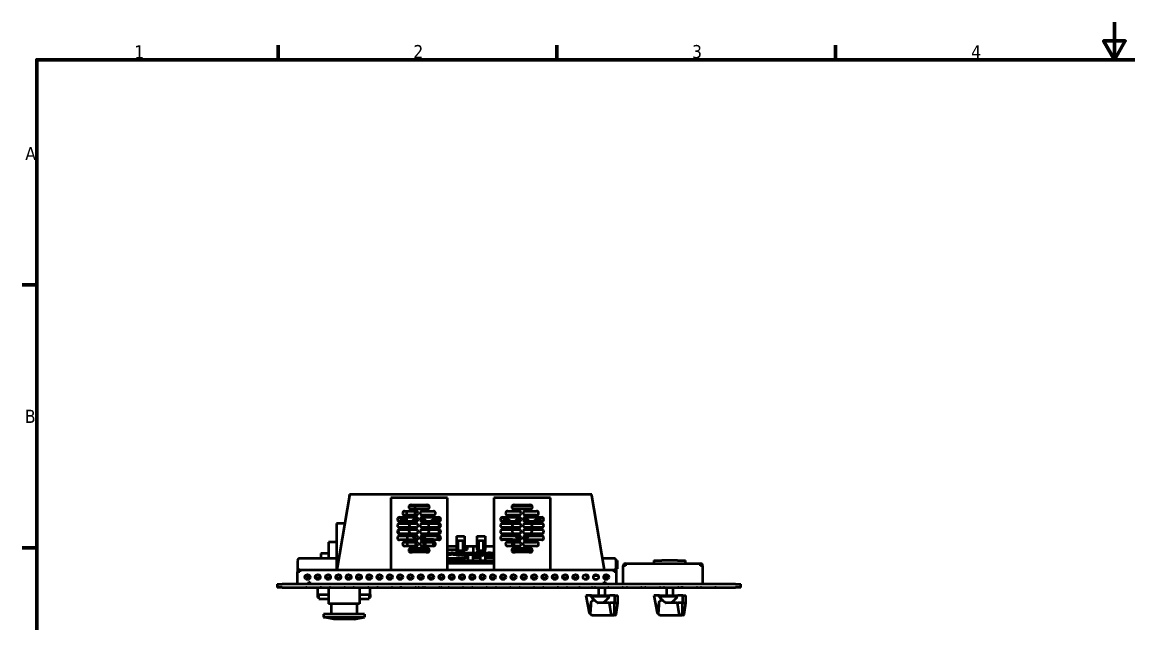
# Model space of a CAD drawing. Header units: millimetres. Extents: x 4735 to 8066, y 756 to 2595.
# Drawn here: x 4757 to 5831, y 2011 to 2595 of the extents above; entities that cross this region are included whole.
import ezdxf

# ---------------------------------------------------------------- set-up
doc = ezdxf.new("R2010")
doc.units = ezdxf.units.MM
doc.header["$LTSCALE"] = 1.8
doc.layers.add('경계(ISO)', color=7, linetype='Continuous', lineweight=70)
doc.layers.add('외형선(ISO)', color=7, linetype='Continuous', lineweight=50)
doc.styles.add('주 텍스트 (ISO)', font='')
doc.styles.get('주 텍스트 (ISO)').set_extended_font_data('Tahoma')

# ---------------------------------------------------------------- blocks, each defined once
blk = doc.blocks.new('경계 Default Border')
at = {"layer": '경계(ISO)'}
for p, q in [((74.25, 410), (74.25, 413.9)), ((148.5, 410), (148.5, 413.9)), ((222.75, 410), (222.75, 413.9)), ((10, 350), (6.1, 350)), ((10, 280), (6.1, 280))]:
    blk.add_line(p, q, dxfattribs=at)
at = {"layer": '경계(ISO)', "flags": 128}
for points in [[(297, 420), (297, 410), (294.11, 415), (299.89, 415), (297, 410)], [(10, 10), (10, 410), (584, 410), (584, 10), (10, 10)]]:
    blk.add_lwpolyline(points, dxfattribs=at)
at = {"layer": '경계(ISO)', "char_height": 3.5, "attachment_point": 7, "style": '주 텍스트 (ISO)'}
for s, insert in [('1', (35.98, 410.32)), ('2', (110.29, 410.4)), ('3', (184.51, 410.33)), ('4', (258.85, 410.33)), ('A', (6.94, 383.25)), ('B', (6.85, 313.25))]:
    blk.add_mtext(s, dxfattribs=dict(at, insert=insert))

msp = doc.modelspace()

# ---------------------------------------------------------------- linework, layer by layer
at = {"layer": '외형선(ISO)'}
for p, q in [((5075.155, 2135.427), (5063.155, 2065.427)), ((5310.155, 2136.427), (5075.155, 2136.427)), ((5075.155, 2135.427), (5075.155, 2136.427)), ((5115.155, 2133.427), (5115.155, 2063.427)), ((5170.155, 2133.427), (5115.155, 2133.427)), ((5170.155, 2063.427), (5170.155, 2133.427)), ((5215.155, 2133.427), (5215.155, 2063.427)), ((5270.155, 2133.427), (5215.155, 2133.427)), ((5270.155, 2063.427), (5270.155, 2133.427)), ((5310.155, 2135.427), (5310.155, 2136.427)), ((5322.155, 2065.427), (5310.155, 2135.427)), ((5128.655, 2120.427), (5139.655, 2120.427)), ((5139.655, 2116.427), (5128.655, 2116.427)), ((5130.509, 2120.427), (5130.509, 2116.427)), ((5133.063, 2125.427), (5152.247, 2125.427)), ((5134.655, 2126.427), (5150.655, 2126.427)), ((5150.655, 2122.427), (5134.655, 2122.427)), ((5138.509, 2125.427), (5138.509, 2122.427)), ((5138.509, 2120.427), (5138.509, 2116.427)), ((5145.655, 2120.427), (5156.655, 2120.427)), ((5156.655, 2116.427), (5145.655, 2116.427)), ((5228.655, 2120.427), (5239.655, 2120.427)), ((5239.655, 2116.427), (5228.655, 2116.427)), ((5233.063, 2125.427), (5252.247, 2125.427)), ((5234.655, 2126.427), (5250.655, 2126.427)), ((5250.655, 2122.427), (5234.655, 2122.427)), ((5245.655, 2120.427), (5256.655, 2120.427)), ((5256.655, 2116.427), (5245.655, 2116.427)), ((5070.527, 2108.427), (5062.655, 2108.427)), ((5062.655, 2108.427), (5062.655, 2063.427)), ((5122.612, 2114.134), (5129.031, 2110.427)), ((5123.655, 2114.427), (5139.655, 2114.427)), ((5139.655, 2110.427), (5123.655, 2110.427)), ((5123.655, 2108.427), (5139.655, 2108.427)), ((5132.031, 2110.427), (5125.103, 2114.427)), ((5130.509, 2114.427), (5130.509, 2111.306)), ((5132.495, 2108.427), (5133.644, 2107.764)), ((5138.509, 2114.427), (5138.509, 2112.528)), ((5145.655, 2114.427), (5161.655, 2114.427)), ((5161.655, 2110.427), (5145.655, 2110.427)), ((5145.655, 2108.427), (5161.655, 2108.427)), ((5151.666, 2107.764), (5152.815, 2108.427)), ((5160.208, 2114.427), (5153.279, 2110.427)), ((5156.279, 2110.427), (5162.699, 2114.134)), ((5161.775, 2113.6), (5161.775, 2110.431)), ((5161.775, 2108.424), (5161.775, 2104.431)), ((5222.612, 2114.134), (5229.031, 2110.427)), ((5223.655, 2114.427), (5239.655, 2114.427)), ((5239.655, 2110.427), (5223.655, 2110.427)), ((5223.655, 2108.427), (5239.655, 2108.427)), ((5232.031, 2110.427), (5225.103, 2114.427)), ((5232.495, 2108.427), (5233.644, 2107.764)), ((5245.655, 2114.427), (5261.655, 2114.427)), ((5261.655, 2110.427), (5245.655, 2110.427)), ((5245.655, 2108.427), (5261.655, 2108.427)), ((5251.666, 2107.764), (5252.815, 2108.427)), ((5260.208, 2114.427), (5253.279, 2110.427)), ((5256.279, 2110.427), (5262.699, 2114.134)), ((5122.735, 2100.177), (5121.671, 2100.177)), ((5122.735, 2101.177), (5121.801, 2101.177)), ((5122.735, 2101.177), (5122.735, 2101.112)), ((5122.735, 2100.441), (5122.735, 2101.112)), ((5122.735, 2100.177), (5122.735, 2100.441)), ((5122.735, 2100.177), (5122.735, 2099.977)), ((5122.735, 2098.652), (5122.735, 2099.977)), ((5139.655, 2104.427), (5123.655, 2104.427)), ((5123.655, 2102.427), (5139.655, 2102.427)), ((5139.655, 2098.427), (5123.655, 2098.427)), ((5123.655, 2096.427), (5139.655, 2096.427)), ((5131.345, 2092.427), (5131.345, 2096.427)), ((5161.655, 2104.427), (5145.655, 2104.427)), ((5145.655, 2102.427), (5161.655, 2102.427)), ((5161.655, 2098.427), (5145.655, 2098.427)), ((5145.655, 2096.427), (5161.655, 2096.427)), ((5160.575, 2095.527), (5160.575, 2092.427)), ((5161.775, 2095.527), (5160.575, 2095.527)), ((5161.775, 2102.424), (5161.775, 2098.431)), ((5161.775, 2096.424), (5161.775, 2092.431)), ((5178.825, 2096.027), (5186.825, 2096.027)), ((5178.825, 2096.027), (5178.825, 2083.327)), ((5186.825, 2096.027), (5186.825, 2083.327)), ((5198.825, 2096.027), (5206.825, 2096.027)), ((5198.825, 2096.027), (5198.825, 2083.327)), ((5206.825, 2096.027), (5206.825, 2083.327)), ((5239.655, 2104.427), (5223.655, 2104.427)), ((5223.655, 2102.427), (5239.655, 2102.427)), ((5239.655, 2098.427), (5223.655, 2098.427)), ((5223.655, 2096.427), (5239.655, 2096.427)), ((5261.655, 2104.427), (5245.655, 2104.427)), ((5245.655, 2102.427), (5261.655, 2102.427)), ((5261.655, 2098.427), (5245.655, 2098.427)), ((5245.655, 2096.427), (5261.655, 2096.427)), ((5054.825, 2090.427), (5054.825, 2074.427)), ((5062.655, 2090.427), (5054.825, 2090.427)), ((5139.655, 2092.427), (5123.655, 2092.427)), ((5128.655, 2090.427), (5139.655, 2090.427)), ((5139.655, 2086.427), (5128.655, 2086.427)), ((5131.345, 2086.427), (5131.345, 2090.427)), ((5134.655, 2084.427), (5150.655, 2084.427)), ((5139.275, 2092.727), (5139.275, 2092.427)), ((5140.709, 2092.727), (5139.275, 2092.727)), ((5139.275, 2090.427), (5139.275, 2086.427)), ((5139.275, 2084.427), (5139.275, 2081.427)), ((5141.905, 2084.427), (5141.905, 2080.427)), ((5143.405, 2080.427), (5143.405, 2084.427)), ((5147.275, 2092.727), (5144.602, 2092.727)), ((5161.655, 2092.427), (5145.655, 2092.427)), ((5145.655, 2090.427), (5156.655, 2090.427)), ((5156.655, 2086.427), (5145.655, 2086.427)), ((5147.275, 2092.427), (5147.275, 2092.727)), ((5147.275, 2086.427), (5147.275, 2090.427)), ((5147.275, 2081.427), (5147.275, 2084.427)), ((5148.575, 2092.727), (5148.575, 2092.427)), ((5156.575, 2092.727), (5148.575, 2092.727)), ((5148.575, 2090.427), (5148.575, 2086.427)), ((5148.575, 2084.427), (5148.575, 2081.427)), ((5156.575, 2092.427), (5156.575, 2092.727)), ((5156.575, 2086.427), (5156.575, 2090.427)), ((5170.155, 2086.427), (5178.825, 2086.427)), ((5180.175, 2091.327), (5178.925, 2091.327)), ((5178.925, 2091.327), (5178.925, 2083.327)), ((5180.175, 2091.327), (5180.175, 2083.327)), ((5180.325, 2085.977), (5180.175, 2085.977)), ((5180.325, 2085.477), (5180.175, 2085.477)), ((5180.616, 2091.727), (5180.325, 2090.927)), ((5180.325, 2090.927), (5180.325, 2083.327)), ((5185.034, 2091.727), (5180.616, 2091.727)), ((5185.325, 2090.927), (5185.034, 2091.727)), ((5185.325, 2083.327), (5185.325, 2090.927)), ((5185.475, 2085.977), (5185.325, 2085.977)), ((5185.475, 2085.477), (5185.325, 2085.477)), ((5186.725, 2091.327), (5185.475, 2091.327)), ((5185.475, 2091.327), (5185.475, 2083.327)), ((5186.725, 2091.327), (5186.725, 2083.327)), ((5186.825, 2086.427), (5198.825, 2086.427)), ((5189.775, 2083.027), (5189.775, 2086.427)), ((5195.375, 2080.027), (5195.375, 2086.427)), ((5200.175, 2091.327), (5198.925, 2091.327)), ((5198.925, 2091.327), (5198.925, 2083.327)), ((5200.175, 2091.327), (5200.175, 2083.327)), ((5200.325, 2085.977), (5200.175, 2085.977)), ((5200.325, 2085.477), (5200.175, 2085.477)), ((5200.616, 2091.727), (5200.325, 2090.927)), ((5200.325, 2090.927), (5200.325, 2083.327)), ((5205.034, 2091.727), (5200.616, 2091.727)), ((5205.325, 2090.927), (5205.034, 2091.727)), ((5205.325, 2083.327), (5205.325, 2090.927)), ((5205.475, 2085.977), (5205.325, 2085.977)), ((5205.475, 2085.477), (5205.325, 2085.477)), ((5206.725, 2091.327), (5205.475, 2091.327)), ((5205.475, 2091.327), (5205.475, 2083.327)), ((5206.725, 2091.327), (5206.725, 2083.327)), ((5206.825, 2086.427), (5215.155, 2086.427)), ((5233.275, 2093.027), (5222.227, 2093.027)), ((5239.655, 2092.427), (5223.655, 2092.427)), ((5228.655, 2090.427), (5239.655, 2090.427)), ((5239.655, 2086.427), (5228.655, 2086.427)), ((5233.275, 2092.427), (5233.275, 2093.027)), ((5233.275, 2086.427), (5233.275, 2090.427)), ((5233.275, 2081.427), (5233.275, 2083.875)), ((5234.575, 2092.527), (5234.575, 2092.427)), ((5240.28, 2092.527), (5234.575, 2092.527)), ((5234.575, 2090.427), (5234.575, 2086.427)), ((5234.575, 2084.426), (5234.575, 2081.427)), ((5234.655, 2084.427), (5250.655, 2084.427)), ((5241.905, 2084.427), (5241.905, 2080.427)), ((5243.405, 2080.427), (5243.405, 2084.427)), ((5262.28, 2092.527), (5245.031, 2092.527)), ((5261.655, 2092.427), (5245.655, 2092.427)), ((5245.655, 2090.427), (5256.655, 2090.427)), ((5256.655, 2086.427), (5245.655, 2086.427)), ((5062.655, 2074.427), (5026.825, 2074.427)), ((5047.325, 2079.427), (5047.325, 2074.427)), ((5054.825, 2079.427), (5047.325, 2079.427)), ((5141.905, 2081.427), (5133.063, 2081.427)), ((5150.655, 2080.427), (5134.655, 2080.427)), ((5152.247, 2081.427), (5143.405, 2081.427)), ((5170.155, 2083.027), (5179.325, 2083.027)), ((5170.155, 2080.027), (5173.825, 2080.027)), ((5170.155, 2078.427), (5173.825, 2078.427)), ((5186.825, 2074.427), (5170.155, 2074.427)), ((5175.825, 2080.027), (5173.825, 2080.027)), ((5173.825, 2078.427), (5173.825, 2080.027)), ((5175.825, 2078.427), (5173.825, 2078.427)), ((5175.825, 2080.027), (5209.825, 2080.027)), ((5175.825, 2078.427), (5209.825, 2078.427)), ((5178.925, 2083.327), (5178.825, 2083.327)), ((5180.175, 2083.327), (5178.925, 2083.327)), ((5179.325, 2082.927), (5179.325, 2083.327)), ((5179.325, 2082.927), (5179.325, 2082.027)), ((5186.325, 2082.027), (5179.325, 2082.027)), ((5179.325, 2080.027), (5179.325, 2082.027)), ((5179.575, 2080.027), (5179.575, 2081.027)), ((5179.575, 2081.027), (5181.075, 2081.027)), ((5180.008, 2081.027), (5180.008, 2080.027)), ((5180.008, 2078.427), (5180.008, 2077.5)), ((5180.008, 2077.5), (5180.325, 2076.627)), ((5180.325, 2083.327), (5180.175, 2083.327)), ((5180.325, 2076.627), (5180.643, 2077.5)), ((5180.643, 2080.027), (5180.643, 2081.027)), ((5180.643, 2077.5), (5180.643, 2078.427)), ((5181.075, 2080.027), (5181.075, 2081.027)), ((5182.075, 2080.027), (5182.075, 2081.027)), ((5182.075, 2081.027), (5183.575, 2081.027)), ((5182.508, 2081.027), (5182.508, 2080.027)), ((5182.508, 2078.427), (5182.508, 2077.5)), ((5182.508, 2077.5), (5182.825, 2076.627)), ((5182.825, 2076.627), (5183.143, 2077.5)), ((5183.143, 2080.027), (5183.143, 2081.027)), ((5183.143, 2077.5), (5183.143, 2078.427)), ((5183.575, 2080.027), (5183.575, 2081.027)), ((5184.575, 2080.027), (5184.575, 2081.027)), ((5184.575, 2081.027), (5186.075, 2081.027)), ((5184.725, 2080.027), (5184.725, 2081.027)), ((5185.008, 2078.427), (5185.008, 2077.5)), ((5185.008, 2077.5), (5185.325, 2076.627)), ((5185.475, 2083.327), (5185.325, 2083.327)), ((5185.325, 2076.627), (5185.643, 2077.5)), ((5186.725, 2083.327), (5185.475, 2083.327)), ((5185.643, 2077.5), (5185.643, 2078.427)), ((5185.925, 2080.027), (5185.925, 2081.027)), ((5186.075, 2080.027), (5186.075, 2081.027)), ((5186.325, 2082.927), (5186.325, 2083.327)), ((5186.325, 2083.027), (5189.775, 2083.027)), ((5186.325, 2082.927), (5186.325, 2082.027)), ((5186.325, 2080.027), (5186.325, 2082.027)), ((5186.825, 2083.327), (5186.725, 2083.327)), ((5186.825, 2076.927), (5186.825, 2075.927)), ((5186.825, 2076.927), (5190.375, 2076.927)), ((5190.375, 2075.927), (5186.825, 2075.927)), ((5186.825, 2072.427), (5186.825, 2075.527)), ((5186.825, 2075.527), (5190.375, 2075.527)), ((5190.375, 2072.427), (5190.375, 2078.427)), ((5195.275, 2072.427), (5195.275, 2078.427)), ((5200.125, 2077.177), (5195.275, 2077.177)), ((5195.275, 2076.927), (5200.216, 2076.927)), ((5202.375, 2075.927), (5195.275, 2075.927)), ((5195.275, 2075.527), (5202.375, 2075.527)), ((5198.775, 2077.177), (5198.775, 2076.927)), ((5198.925, 2083.327), (5198.825, 2083.327)), ((5200.175, 2083.327), (5198.925, 2083.327)), ((5199.325, 2082.927), (5199.325, 2083.327)), ((5199.325, 2082.927), (5199.325, 2082.027)), ((5206.325, 2082.027), (5199.325, 2082.027)), ((5199.325, 2080.027), (5199.325, 2082.027)), ((5199.575, 2080.027), (5199.575, 2081.027)), ((5199.575, 2081.027), (5201.075, 2081.027)), ((5199.875, 2081.027), (5199.875, 2080.027)), ((5200.008, 2081.027), (5200.008, 2080.027)), ((5200.008, 2078.427), (5200.008, 2077.5)), ((5200.008, 2077.5), (5200.325, 2076.627)), ((5200.325, 2083.327), (5200.175, 2083.327)), ((5200.325, 2076.627), (5200.643, 2077.5)), ((5200.434, 2076.927), (5202.375, 2076.927)), ((5202.375, 2077.177), (5200.525, 2077.177)), ((5200.643, 2080.027), (5200.643, 2081.027)), ((5200.643, 2077.5), (5200.643, 2078.427)), ((5201.075, 2080.027), (5201.075, 2081.027)), ((5202.075, 2080.027), (5202.075, 2081.027)), ((5202.075, 2081.027), (5203.575, 2081.027)), ((5202.375, 2072.427), (5202.375, 2078.427)), ((5202.508, 2081.027), (5202.508, 2080.027)), ((5202.508, 2078.427), (5202.508, 2077.5)), ((5202.508, 2077.5), (5202.825, 2076.627)), ((5202.825, 2076.627), (5203.143, 2077.5)), ((5203.143, 2080.027), (5203.143, 2081.027)), ((5203.143, 2077.5), (5203.143, 2078.427)), ((5203.575, 2080.027), (5203.575, 2081.027)), ((5204.575, 2080.027), (5204.575, 2081.027)), ((5204.575, 2081.027), (5206.075, 2081.027)), ((5204.725, 2080.027), (5204.725, 2081.027)), ((5205.008, 2078.427), (5205.008, 2077.5)), ((5205.008, 2077.5), (5205.325, 2076.627)), ((5205.475, 2083.327), (5205.325, 2083.327)), ((5205.325, 2076.627), (5205.643, 2077.5)), ((5206.725, 2083.327), (5205.475, 2083.327)), ((5205.643, 2077.5), (5205.643, 2078.427)), ((5205.925, 2080.027), (5205.925, 2081.027)), ((5206.075, 2080.027), (5206.075, 2081.027)), ((5206.325, 2082.927), (5206.325, 2083.327)), ((5206.325, 2082.927), (5206.325, 2082.027)), ((5206.325, 2080.027), (5206.325, 2082.027)), ((5206.825, 2083.327), (5206.725, 2083.327)), ((5207.275, 2072.427), (5207.275, 2078.427)), ((5215.155, 2077.177), (5207.275, 2077.177)), ((5207.275, 2076.927), (5215.155, 2076.927)), ((5215.155, 2075.927), (5207.275, 2075.927)), ((5207.275, 2075.527), (5215.155, 2075.527)), ((5208.775, 2077.177), (5208.775, 2076.927)), ((5211.825, 2080.027), (5209.825, 2080.027)), ((5211.825, 2078.427), (5209.825, 2078.427)), ((5211.825, 2080.027), (5215.155, 2080.027)), ((5211.825, 2078.427), (5211.825, 2080.027)), ((5211.825, 2078.427), (5215.155, 2078.427)), ((5241.905, 2081.427), (5233.063, 2081.427)), ((5250.655, 2080.427), (5234.655, 2080.427)), ((5252.247, 2081.427), (5243.405, 2081.427)), ((5331.825, 2074.427), (5320.612, 2074.427)), ((5024.825, 2072.427), (5024.825, 2061.427)), ((5026.825, 2063.427), (5026.825, 2061.427)), ((5026.825, 2063.427), (5331.825, 2063.427)), ((5063.155, 2065.427), (5063.155, 2063.427)), ((5170.155, 2072.427), (5172.825, 2072.427)), ((5172.825, 2069.427), (5170.155, 2069.427)), ((5172.825, 2072.427), (5172.825, 2069.427)), ((5172.825, 2072.427), (5212.825, 2072.427)), ((5212.825, 2069.427), (5172.825, 2069.427)), ((5212.825, 2072.427), (5212.825, 2069.427)), ((5212.825, 2072.427), (5215.155, 2072.427)), ((5215.155, 2069.427), (5212.825, 2069.427)), ((5322.155, 2063.427), (5322.155, 2065.427)), ((5331.825, 2061.427), (5331.825, 2063.427)), ((5333.825, 2072.427), (5335.325, 2072.427)), ((5333.825, 2061.427), (5333.825, 2072.427)), ((5335.325, 2064.427), (5333.825, 2064.427)), ((5333.837, 2064.427), (5333.837, 2049.427)), ((5335.325, 2064.427), (5335.325, 2072.427)), ((5342.825, 2067.427), (5340.825, 2067.427)), ((5340.825, 2049.427), (5340.825, 2067.427)), ((5342.825, 2069.427), (5342.825, 2067.427)), ((5342.825, 2069.427), (5415.825, 2069.427)), ((5370.325, 2072.427), (5378.325, 2072.427)), ((5370.325, 2072.427), (5370.325, 2069.427)), ((5393.325, 2072.427), (5378.325, 2072.427)), ((5393.325, 2072.427), (5401.325, 2072.427)), ((5401.325, 2069.427), (5401.325, 2072.427)), ((5415.825, 2067.427), (5415.825, 2069.427)), ((5417.825, 2067.427), (5415.825, 2067.427)), ((5417.825, 2067.427), (5417.825, 2049.427)), ((5024.825, 2049.427), (5024.825, 2061.427)), ((5026.825, 2061.427), (5024.825, 2061.427)), ((5034.262, 2058.927), (5034.262, 2053.928)), ((5035.532, 2049.427), (5035.532, 2051.927)), ((5035.532, 2051.927), (5036.532, 2051.927)), ((5036.325, 2054.927), (5036.325, 2057.927)), ((5036.658, 2055.527), (5036.325, 2055.527)), ((5036.325, 2049.427), (5036.325, 2051.927)), ((5036.532, 2051.927), (5036.532, 2051.427)), ((5036.532, 2049.427), (5036.532, 2051.427)), ((5046.658, 2055.527), (5041.993, 2055.527)), ((5056.658, 2055.527), (5051.993, 2055.527)), ((5066.658, 2055.527), (5061.993, 2055.527)), ((5076.658, 2055.527), (5071.993, 2055.527)), ((5086.658, 2055.527), (5081.993, 2055.527)), ((5096.658, 2055.527), (5091.993, 2055.527)), ((5106.658, 2055.527), (5101.993, 2055.527)), ((5116.658, 2055.527), (5111.993, 2055.527)), ((5126.658, 2055.527), (5121.993, 2055.527)), ((5136.658, 2055.527), (5131.993, 2055.527)), ((5146.658, 2055.527), (5141.993, 2055.527)), ((5156.658, 2055.527), (5151.993, 2055.527)), ((5166.658, 2055.527), (5161.993, 2055.527)), ((5176.658, 2055.527), (5171.993, 2055.527)), ((5186.658, 2055.527), (5181.993, 2055.527)), ((5196.658, 2055.527), (5191.993, 2055.527)), ((5206.658, 2055.527), (5201.993, 2055.527)), ((5216.658, 2055.527), (5211.993, 2055.527)), ((5226.658, 2055.527), (5221.993, 2055.527)), ((5236.658, 2055.527), (5231.993, 2055.527)), ((5246.658, 2055.527), (5241.993, 2055.527)), ((5256.658, 2055.527), (5251.993, 2055.527)), ((5266.658, 2055.527), (5261.993, 2055.527)), ((5276.658, 2055.527), (5271.993, 2055.527)), ((5286.658, 2055.527), (5281.993, 2055.527)), ((5296.005, 2055.527), (5291.993, 2055.527)), ((5296.005, 2055.527), (5296.505, 2055.527)), ((5296.505, 2056.427), (5296.505, 2057.651)), ((5296.825, 2056.427), (5296.505, 2056.427)), ((5296.505, 2056.427), (5296.505, 2055.204)), ((5304.825, 2058.877), (5304.825, 2057.827)), ((5304.825, 2057.827), (5306.396, 2057.827)), ((5306.616, 2057.427), (5305.125, 2057.427)), ((5305.125, 2057.427), (5305.125, 2056.427)), ((5305.125, 2056.427), (5306.825, 2056.427)), ((5305.525, 2056.427), (5305.525, 2054.234)), ((5312.254, 2057.827), (5316.396, 2057.827)), ((5322.118, 2051.927), (5323.118, 2051.927)), ((5322.118, 2051.427), (5322.118, 2051.927)), ((5322.118, 2049.427), (5322.118, 2051.427)), ((5322.254, 2057.827), (5322.325, 2057.827)), ((5322.325, 2054.927), (5322.325, 2057.927)), ((5322.325, 2049.427), (5322.325, 2051.927)), ((5323.118, 2051.927), (5323.118, 2049.427)), ((5324.389, 2053.928), (5324.389, 2058.927)), ((5333.825, 2061.427), (5331.825, 2061.427)), ((5333.825, 2061.427), (5333.825, 2049.427)), ((5004.825, 2049.427), (5004.825, 2046.427)), ((5004.825, 2049.427), (5009.825, 2049.427)), ((5009.825, 2046.427), (5004.825, 2046.427)), ((5449.825, 2049.427), (5009.825, 2049.427)), ((5009.825, 2046.427), (5449.825, 2046.427)), ((5032.825, 2046.427), (5032.825, 2046.327)), ((5033.825, 2046.327), (5032.825, 2046.327)), ((5033.825, 2046.327), (5046.825, 2046.327)), ((5036.325, 2050.427), (5036.532, 2050.427)), ((5044.325, 2039.427), (5044.325, 2046.327)), ((5047.825, 2046.327), (5046.825, 2046.327)), ((5047.825, 2046.427), (5047.825, 2046.327)), ((5054.825, 2046.427), (5054.825, 2030.427)), ((5055.825, 2046.427), (5055.825, 2046.327)), ((5056.825, 2046.327), (5055.825, 2046.327)), ((5056.825, 2046.327), (5069.825, 2046.327)), ((5070.825, 2046.327), (5069.825, 2046.327)), ((5070.825, 2046.427), (5070.825, 2046.327)), ((5078.825, 2046.427), (5078.825, 2046.327)), ((5079.825, 2046.327), (5078.825, 2046.327)), ((5079.825, 2046.327), (5092.825, 2046.327)), ((5084.825, 2046.327), (5084.825, 2030.427)), ((5093.825, 2046.327), (5092.825, 2046.327)), ((5093.825, 2046.427), (5093.825, 2046.327)), ((5095.325, 2039.427), (5095.325, 2046.427)), ((5101.825, 2046.427), (5101.825, 2046.327)), ((5102.825, 2046.327), (5101.825, 2046.327)), ((5102.825, 2046.327), (5115.825, 2046.327)), ((5116.825, 2046.327), (5115.825, 2046.327)), ((5116.825, 2046.427), (5116.825, 2046.327)), ((5116.825, 2046.327), (5123.825, 2046.327)), ((5124.825, 2046.327), (5123.825, 2046.327)), ((5124.825, 2046.427), (5124.825, 2046.327)), ((5125.825, 2046.327), (5124.825, 2046.327)), ((5125.825, 2046.327), (5138.825, 2046.327)), ((5139.825, 2046.327), (5138.825, 2046.327)), ((5139.825, 2046.427), (5139.825, 2046.327)), ((5139.825, 2046.327), (5141.825, 2046.327)), ((5142.825, 2046.327), (5141.825, 2046.327)), ((5142.825, 2046.427), (5142.825, 2046.327)), ((5145.825, 2046.427), (5145.825, 2046.327)), ((5146.825, 2046.327), (5145.825, 2046.327)), ((5146.825, 2046.327), (5147.825, 2046.327)), ((5147.825, 2046.427), (5147.825, 2046.327)), ((5148.825, 2046.327), (5147.825, 2046.327)), ((5148.825, 2046.327), (5161.825, 2046.327)), ((5162.825, 2046.327), (5161.825, 2046.327)), ((5162.825, 2046.427), (5162.825, 2046.327)), ((5163.825, 2046.427), (5163.825, 2046.327)), ((5164.825, 2046.327), (5163.825, 2046.327)), ((5164.825, 2046.327), (5170.825, 2046.327)), ((5170.825, 2046.427), (5170.825, 2046.327)), ((5171.825, 2046.327), (5170.825, 2046.327)), ((5171.825, 2046.327), (5184.825, 2046.327)), ((5185.825, 2046.327), (5184.825, 2046.327)), ((5185.825, 2046.427), (5185.825, 2046.327)), ((5185.825, 2046.327), (5193.825, 2046.327)), ((5193.825, 2046.427), (5193.825, 2046.327)), ((5194.825, 2046.327), (5193.825, 2046.327)), ((5194.825, 2046.327), (5207.825, 2046.327)), ((5208.825, 2046.327), (5207.825, 2046.327)), ((5208.825, 2046.427), (5208.825, 2046.327)), ((5216.825, 2046.427), (5216.825, 2046.327)), ((5217.825, 2046.327), (5216.825, 2046.327)), ((5217.825, 2046.327), (5230.825, 2046.327)), ((5231.825, 2046.327), (5230.825, 2046.327)), ((5231.825, 2046.427), (5231.825, 2046.327)), ((5231.825, 2046.327), (5239.825, 2046.327)), ((5239.825, 2046.427), (5239.825, 2046.327)), ((5240.825, 2046.327), (5239.825, 2046.327)), ((5240.825, 2046.327), (5253.825, 2046.327)), ((5254.825, 2046.327), (5253.825, 2046.327)), ((5254.825, 2046.427), (5254.825, 2046.327)), ((5254.825, 2046.327), (5262.825, 2046.327)), ((5262.825, 2046.427), (5262.825, 2046.327)), ((5263.825, 2046.327), (5262.825, 2046.327)), ((5263.825, 2046.327), (5276.825, 2046.327)), ((5277.825, 2046.327), (5276.825, 2046.327)), ((5277.825, 2046.427), (5277.825, 2046.327)), ((5285.825, 2046.427), (5285.825, 2046.327)), ((5286.825, 2046.327), (5285.825, 2046.327)), ((5286.825, 2046.327), (5297.825, 2046.327)), ((5297.825, 2046.427), (5297.825, 2046.327)), ((5298.825, 2046.327), (5297.825, 2046.327)), ((5298.825, 2046.327), (5309.825, 2046.327)), ((5310.825, 2046.327), (5309.825, 2046.327)), ((5310.825, 2046.427), (5310.825, 2046.327)), ((5312.825, 2046.427), (5312.825, 2046.327)), ((5313.825, 2046.327), (5312.825, 2046.327)), ((5313.825, 2046.327), (5316.825, 2046.327)), ((5316.825, 2046.427), (5316.825, 2038.427)), ((5322.825, 2046.427), (5322.825, 2038.427)), ((5322.825, 2046.327), (5325.825, 2046.327)), ((5325.825, 2046.427), (5325.825, 2046.327)), ((5326.825, 2046.327), (5325.825, 2046.327)), ((5326.825, 2046.327), (5339.825, 2046.327)), ((5340.825, 2046.327), (5339.825, 2046.327)), ((5340.825, 2046.427), (5340.825, 2046.327)), ((5340.825, 2046.327), (5343.825, 2046.327)), ((5343.825, 2046.427), (5343.825, 2046.327)), ((5344.825, 2046.327), (5343.825, 2046.327)), ((5344.825, 2046.327), (5357.825, 2046.327)), ((5358.825, 2046.327), (5357.825, 2046.327)), ((5358.825, 2046.427), (5358.825, 2046.327)), ((5358.825, 2046.327), (5361.825, 2046.327)), ((5361.825, 2046.427), (5361.825, 2046.327)), ((5362.825, 2046.327), (5361.825, 2046.327)), ((5362.825, 2046.327), (5375.825, 2046.327)), ((5376.825, 2046.327), (5375.825, 2046.327)), ((5376.825, 2046.427), (5376.825, 2046.327)), ((5376.825, 2046.327), (5379.825, 2046.327)), ((5379.825, 2046.427), (5379.825, 2046.327)), ((5380.825, 2046.327), (5379.825, 2046.327)), ((5380.825, 2046.327), (5393.825, 2046.327)), ((5382.825, 2046.327), (5382.825, 2038.427)), ((5388.825, 2046.327), (5388.825, 2038.427)), ((5394.825, 2046.327), (5393.825, 2046.327)), ((5394.825, 2046.427), (5394.825, 2046.327)), ((5396.825, 2046.427), (5396.825, 2046.327)), ((5397.825, 2046.327), (5396.825, 2046.327)), ((5397.825, 2046.427), (5397.825, 2046.327)), ((5398.825, 2046.327), (5397.825, 2046.327)), ((5398.825, 2046.327), (5411.825, 2046.327)), ((5412.825, 2046.327), (5411.825, 2046.327)), ((5412.825, 2046.427), (5412.825, 2046.327)), ((5412.825, 2046.327), (5414.825, 2046.327)), ((5414.825, 2046.327), (5415.825, 2046.327)), ((5415.825, 2046.427), (5415.825, 2046.327)), ((5416.825, 2046.327), (5415.825, 2046.327)), ((5416.825, 2046.327), (5429.825, 2046.327)), ((5430.825, 2046.327), (5429.825, 2046.327)), ((5430.825, 2046.427), (5430.825, 2046.327)), ((5449.825, 2049.427), (5454.825, 2049.427)), ((5454.825, 2046.427), (5449.825, 2046.427)), ((5454.825, 2046.427), (5454.825, 2049.427)), ((5044.325, 2036.427), (5044.325, 2039.427)), ((5044.325, 2039.427), (5054.825, 2039.427)), ((5045.325, 2036.427), (5044.325, 2036.427)), ((5045.325, 2036.427), (5045.325, 2039.427)), ((5045.325, 2035.427), (5045.325, 2039.427)), ((5045.325, 2035.427), (5054.825, 2035.427)), ((5084.825, 2030.427), (5054.825, 2030.427)), ((5057.325, 2030.427), (5057.325, 2020.427)), ((5082.325, 2030.427), (5082.325, 2020.427)), ((5084.825, 2039.427), (5095.325, 2039.427)), ((5084.825, 2035.427), (5094.325, 2035.427)), ((5094.325, 2039.427), (5094.325, 2036.427)), ((5094.325, 2039.427), (5094.325, 2035.427)), ((5095.325, 2036.427), (5094.325, 2036.427)), ((5095.325, 2039.427), (5095.325, 2036.427)), ((5304.448, 2038.427), (5304.896, 2038.427)), ((5304.448, 2038.427), (5307.855, 2021.731)), ((5309.893, 2038.427), (5304.896, 2038.427)), ((5309.201, 2031.925), (5311.456, 2033.962)), ((5309.201, 2031.925), (5309.201, 2027.145)), ((5327.449, 2037.427), (5309.75, 2037.427)), ((5309.893, 2038.427), (5327.449, 2038.427)), ((5312.374, 2033.245), (5311.021, 2036.072)), ((5321.163, 2031.427), (5316.058, 2031.427)), ((5326.715, 2031.427), (5321.163, 2031.427)), ((5329.149, 2020.712), (5327.388, 2030.942)), ((5327.449, 2038.427), (5327.899, 2038.427)), ((5327.449, 2037.427), (5327.449, 2038.427)), ((5332.47, 2038.427), (5327.899, 2038.427)), ((5332.47, 2031.427), (5327.899, 2031.427)), ((5332.47, 2038.427), (5335.604, 2038.427)), ((5332.47, 2031.427), (5332.47, 2038.427)), ((5332.47, 2031.427), (5335.604, 2031.427)), ((5333.978, 2020.283), (5335.604, 2031.427)), ((5335.604, 2031.427), (5335.604, 2038.427)), ((5370.448, 2038.427), (5370.896, 2038.427)), ((5370.448, 2038.427), (5373.855, 2021.731)), ((5375.893, 2038.427), (5370.896, 2038.427)), ((5375.201, 2031.925), (5377.456, 2033.962)), ((5375.201, 2031.925), (5375.201, 2027.145)), ((5393.449, 2037.427), (5375.75, 2037.427)), ((5375.893, 2038.427), (5393.449, 2038.427)), ((5378.374, 2033.245), (5377.021, 2036.072)), ((5387.163, 2031.427), (5382.058, 2031.427)), ((5392.715, 2031.427), (5387.163, 2031.427)), ((5395.149, 2020.712), (5393.388, 2030.942)), ((5393.449, 2038.427), (5393.899, 2038.427)), ((5393.449, 2037.427), (5393.449, 2038.427)), ((5398.47, 2038.427), (5393.899, 2038.427)), ((5398.47, 2031.427), (5393.899, 2031.427)), ((5398.47, 2038.427), (5401.604, 2038.427)), ((5398.47, 2031.427), (5398.47, 2038.427)), ((5398.47, 2031.427), (5401.604, 2031.427)), ((5399.978, 2020.283), (5401.604, 2031.427)), ((5401.604, 2031.427), (5401.604, 2038.427)), ((5089.825, 2020.427), (5049.825, 2020.427)), ((5049.825, 2020.427), (5049.825, 2017.427)), ((5089.825, 2020.427), (5089.825, 2017.427)), ((5308.91, 2020.528), (5308.171, 2021.184)), ((5309.458, 2019.877), (5309.229, 2020.063)), ((5309.507, 2019.84), (5310.082, 2019.427)), ((5310.621, 2019.427), (5310.082, 2019.427)), ((5310.621, 2019.427), (5328.839, 2019.427)), ((5328.839, 2019.427), (5331.956, 2019.427)), ((5332.989, 2019.427), (5331.956, 2019.427)), ((5374.91, 2020.528), (5374.171, 2021.184)), ((5375.458, 2019.877), (5375.229, 2020.063)), ((5375.507, 2019.84), (5376.082, 2019.427)), ((5376.621, 2019.427), (5376.082, 2019.427)), ((5376.621, 2019.427), (5394.839, 2019.427)), ((5394.839, 2019.427), (5397.956, 2019.427)), ((5398.989, 2019.427), (5397.956, 2019.427)), ((5049.825, 2017.427), (5089.825, 2017.427)), ((5059.825, 2015.427), (5049.825, 2017.427)), ((5079.825, 2015.427), (5059.825, 2015.427)), ((5079.825, 2015.427), (5089.825, 2017.427))]:
    msp.add_line(p, q, dxfattribs=at)
for centre in [(5034.325, 2056.427), (5044.325, 2056.427), (5054.325, 2056.427), (5064.325, 2056.427), (5074.325, 2056.427), (5084.325, 2056.427), (5094.325, 2056.427), (5104.325, 2056.427), (5114.325, 2056.427), (5124.325, 2056.427), (5134.325, 2056.427), (5144.325, 2056.427), (5154.325, 2056.427), (5164.325, 2056.427), (5174.325, 2056.427), (5184.325, 2056.427), (5194.325, 2056.427), (5204.325, 2056.427), (5214.325, 2056.427), (5224.325, 2056.427), (5234.325, 2056.427), (5244.325, 2056.427), (5254.325, 2056.427), (5264.325, 2056.427), (5274.325, 2056.427), (5284.325, 2056.427), (5294.325, 2056.427), (5304.325, 2056.427), (5314.325, 2056.427), (5324.325, 2056.427)]:
    msp.add_circle(centre, 2.5, dxfattribs=at)
for centre, radius, start, end in [((5128.655, 2118.427), 2, 90, 270), ((5134.655, 2124.427), 2, 90, 270), ((5142.655, 2103.427), 24, 106.597842, 114.039147), ((5139.655, 2118.427), 2, 270, 90), ((5145.655, 2118.427), 2, 90, 270), ((5142.655, 2103.427), 24, 65.960853, 73.402158), ((5150.655, 2124.427), 2, 270, 90), ((5156.655, 2118.427), 2, 270, 90), ((5228.655, 2118.427), 2, 90, 270), ((5234.655, 2124.427), 2, 90, 270), ((5242.655, 2103.427), 24, 106.597842, 114.039147), ((5239.655, 2118.427), 2, 270, 90), ((5245.655, 2118.427), 2, 90, 270), ((5242.655, 2103.427), 24, 65.960853, 73.402158), ((5250.655, 2124.427), 2, 270, 90), ((5256.655, 2118.427), 2, 270, 90), ((5123.655, 2112.427), 2, 90, 270), ((5123.655, 2106.427), 2, 90, 270), ((5142.655, 2103.427), 10, 154.301222, 174.26083), ((5142.655, 2103.427), 10, 97.04507, 135.572996), ((5139.655, 2112.427), 2, 270, 90), ((5139.655, 2106.427), 2, 270, 90), ((5145.655, 2112.427), 2, 90, 270), ((5145.655, 2106.427), 2, 90, 270), ((5142.655, 2103.427), 10, 44.427004, 82.95493), ((5142.655, 2103.427), 10, 5.73917, 25.698778), ((5161.655, 2112.427), 2, 270, 90), ((5161.655, 2106.427), 2, 270, 90), ((5223.655, 2112.427), 2, 90, 270), ((5223.655, 2106.427), 2, 90, 270), ((5242.655, 2103.427), 10, 154.301222, 174.26083), ((5242.655, 2103.427), 10, 97.04507, 135.572996), ((5239.655, 2112.427), 2, 270, 90), ((5239.655, 2106.427), 2, 270, 90), ((5245.655, 2112.427), 2, 90, 270), ((5245.655, 2106.427), 2, 90, 270), ((5242.655, 2103.427), 10, 44.427004, 82.95493), ((5242.655, 2103.427), 10, 5.73917, 25.698778), ((5261.655, 2112.427), 2, 270, 90), ((5261.655, 2106.427), 2, 270, 90), ((5123.655, 2100.427), 2, 90, 270), ((5123.655, 2094.427), 2, 90, 270), ((5142.655, 2103.427), 10, 185.73917, 210), ((5142.655, 2103.427), 10, 224.427004, 262.95493), ((5139.655, 2100.427), 2, 270, 90), ((5139.655, 2094.427), 2, 270, 90), ((5145.655, 2100.427), 2, 90, 270), ((5145.655, 2094.427), 2, 90, 270), ((5142.655, 2103.427), 10, 277.04507, 315.572996), ((5142.655, 2103.427), 10, 330, 354.26083), ((5161.655, 2100.427), 2, 270, 90), ((5161.655, 2094.427), 2, 270, 90), ((5223.655, 2100.427), 2, 90, 270), ((5223.655, 2094.427), 2, 90, 270), ((5242.655, 2103.427), 10, 185.73917, 210), ((5242.655, 2103.427), 10, 224.427004, 262.95493), ((5239.655, 2100.427), 2, 270, 90), ((5239.655, 2094.427), 2, 270, 90), ((5245.655, 2100.427), 2, 90, 270), ((5245.655, 2094.427), 2, 90, 270), ((5242.655, 2103.427), 10, 277.04507, 315.572996), ((5242.655, 2103.427), 10, 330, 354.26083), ((5261.655, 2100.427), 2, 270, 90), ((5261.655, 2094.427), 2, 270, 90), ((5128.655, 2088.427), 2, 90, 270), ((5134.655, 2082.427), 2, 90, 270), ((5139.655, 2088.427), 2, 270, 90), ((5145.655, 2088.427), 2, 90, 270), ((5150.655, 2082.427), 2, 270, 90), ((5156.655, 2088.427), 2, 270, 90), ((5228.655, 2088.427), 2, 90, 270), ((5234.655, 2082.427), 2, 90, 270), ((5239.655, 2088.427), 2, 270, 90), ((5245.655, 2088.427), 2, 90, 270), ((5250.655, 2082.427), 2, 270, 90), ((5256.655, 2088.427), 2, 270, 90), ((5026.825, 2072.427), 2, 90, 180), ((5142.655, 2103.427), 24, 245.960853, 253.402158), ((5142.655, 2103.427), 24, 286.597842, 294.039147), ((5242.655, 2103.427), 24, 245.960853, 253.402158), ((5242.655, 2103.427), 24, 286.597842, 294.039147), ((5331.825, 2072.427), 2, 0, 90), ((5026.825, 2061.427), 2, 90, 180), ((5026.825, 2061.427), 1, 90, 180), ((5331.825, 2061.427), 2, 0, 90), ((5331.825, 2061.427), 1, 0, 90), ((5342.825, 2067.427), 2, 90, 180), ((5342.825, 2067.427), 1, 90, 180), ((5415.825, 2067.427), 2, 0, 90), ((5415.825, 2067.427), 1, 0, 90), ((5308.835, 2021.931), 1, 191.535628, 228.377763), ((5309.86, 2020.839), 1, 200.563741, 230.869977), ((5310.089, 2020.652), 1, 230.869977, 234.384929), ((5332.989, 2020.427), 1, 270, 351.702855), ((5374.835, 2021.931), 1, 191.535628, 228.377763), ((5375.86, 2020.839), 1, 200.563741, 230.869977), ((5376.089, 2020.652), 1, 230.869977, 234.384929), ((5398.989, 2020.427), 1, 270, 351.702855)]:
    msp.add_arc(centre, radius, start, end, dxfattribs=at)
for centre, major_axis, ratio, start_param, end_param in [((5319.825, 1987.555), (-6.131, 59.707), 0.15296494, 0.71750141, 0.95492136), ((5319.825, 1987.555), (-6.131, 59.707), 0.15296494, 0.53543208, 0.56662546), ((5312.748, 2023.193), (-1.115, 10.856), 0.15296494, 5.88000631, 6.39482883), ((5327.088, 2017.713), (-0.382, 13.714), 0.1431549, 6.2347874, 6.27920168), ((5327.088, 2023.791), (-0.401, 7.58), 0.25851218, 5.93128004, 6.05181016), ((5327.088, 2017.713), (0.825, 13.714), 0.13285467, 0.00799141, 0.27492296), ((5385.825, 1987.555), (-6.131, 59.707), 0.15296494, 0.71750141, 0.95492136), ((5385.825, 1987.555), (-6.131, 59.707), 0.15296494, 0.53543208, 0.56662546), ((5378.748, 2023.193), (-1.115, 10.856), 0.15296494, 5.88000631, 6.39482883), ((5393.088, 2017.713), (-0.382, 13.714), 0.1431549, 6.2347874, 6.27920168), ((5393.088, 2023.791), (-0.401, 7.58), 0.25851218, 5.93128004, 6.05181016), ((5393.088, 2017.713), (0.825, 13.714), 0.13285467, 0.00799141, 0.27492296), ((5310.088, 2026.091), (0.979, -0.227), 0.28639437, 4.02287558, 4.59741498), ((5326.981, 2020.427), (2.529, -0.782), 0.24633262, 5.61049685, 6.16208151), ((5329.076, 2020.652), (-0.286, -0.999), 0.12755717, 0.74943209, 1.34927946), ((5327.215, 2021.811), (1.849, -1.55), 0.39377224, 0.16073731, 0.43528912), ((5329.438, 2020.427), (-0.284, -0.993), 0.41176017, 0.66872847, 1.54312764), ((5376.088, 2026.091), (0.979, -0.227), 0.28639437, 4.02287558, 4.59741498), ((5392.981, 2020.427), (2.529, -0.782), 0.24633262, 5.61049685, 6.16208151), ((5395.076, 2020.652), (-0.286, -0.999), 0.12755717, 0.74943209, 1.34927946), ((5393.215, 2021.811), (1.849, -1.55), 0.39377224, 0.16073731, 0.43528912), ((5395.438, 2020.427), (-0.284, -0.993), 0.41176017, 0.66872847, 1.54312764)]:
    msp.add_ellipse(centre, major_axis=major_axis, ratio=ratio, start_param=start_param, end_param=end_param, dxfattribs=at)
for points, weights in [([(5311.021, 2036.072), (5310.423, 2036.665), (5309.75, 2037.427)], [1.57990419301, 1.53914798987, 1.48965411062]), ([(5315.918, 2031.509), (5313.904, 2032.704), (5311.021, 2036.072)], [1.00355993577, 1.05577367598, 1.01686249804]), ([(5316.077, 2031.414), (5316.068, 2031.421), (5316.058, 2031.427)], [1.42245444357, 1.42187746386, 1.42129661303]), ([(5326.715, 2036.682), (5323.383, 2032.686), (5321.163, 2031.427)], [1.49975320545, 1.77837596125, 1.88888888889]), ([(5377.021, 2036.072), (5376.423, 2036.665), (5375.75, 2037.427)], [1.57990419301, 1.53914798987, 1.48965411062]), ([(5381.918, 2031.509), (5379.904, 2032.704), (5377.021, 2036.072)], [1.00355993577, 1.05577367598, 1.01686249804]), ([(5382.077, 2031.414), (5382.068, 2031.421), (5382.058, 2031.427)], [1.42245444357, 1.42187746386, 1.42129661303]), ([(5392.715, 2036.682), (5389.383, 2032.686), (5387.163, 2031.427)], [1.49975320545, 1.77837596125, 1.88888888889])]:
    msp.add_rational_spline(points, weights, degree=2, dxfattribs=at)
for points, degree in [([(5315.918, 2031.509), (5316.022, 2031.448), (5316.124, 2031.383), (5316.217, 2031.315)], 3), ([(5316.217, 2031.315), (5316.171, 2031.348), (5316.125, 2031.381), (5316.077, 2031.414)], 3), ([(5332.101, 2020.283), (5332.231, 2024.933), (5332.47, 2031.427)], 2), ([(5381.918, 2031.509), (5382.022, 2031.448), (5382.124, 2031.383), (5382.217, 2031.315)], 3), ([(5382.217, 2031.315), (5382.171, 2031.348), (5382.125, 2031.381), (5382.077, 2031.414)], 3), ([(5398.101, 2020.283), (5398.231, 2024.933), (5398.47, 2031.427)], 2), ([(5308.828, 2020.912), (5308.827, 2020.933), (5308.826, 2020.955), (5308.826, 2020.976)], 3), ([(5308.92, 2020.499), (5308.876, 2020.617), (5308.839, 2020.751), (5308.828, 2020.912)], 3), ([(5374.828, 2020.912), (5374.827, 2020.933), (5374.826, 2020.955), (5374.826, 2020.976)], 3), ([(5374.92, 2020.499), (5374.877, 2020.617), (5374.839, 2020.751), (5374.828, 2020.912)], 3)]:
    msp.add_open_spline(points, degree=degree, dxfattribs=at)
for points, knots in [([(5326.715, 2036.682), (5326.83, 2036.819), (5326.949, 2036.951), (5327.185, 2037.193), (5327.315, 2037.313), (5327.449, 2037.427)], [0.230756808, 0.230756808, 0.230756808, 0.230756808, 0.282832083, 0.282832083, 0.332050706, 0.332050706, 0.332050706, 0.332050706]), ([(5326.802, 2031.414), (5326.816, 2031.41), (5326.828, 2031.405), (5326.878, 2031.384), (5326.912, 2031.365), (5327.012, 2031.301), (5327.074, 2031.252), (5327.142, 2031.197), (5327.145, 2031.195), (5327.148, 2031.192)], [-1.4903828899, -1.4903828899, -1.4903828899, -1.4903828899, -1.4853960435, -1.4853960435, -1.4704948928, -1.4704948928, -1.4406925915, -1.4406925915, -1.4393279077, -1.4393279077, -1.4393279077, -1.4393279077]), ([(5392.715, 2036.682), (5392.83, 2036.819), (5392.949, 2036.951), (5393.185, 2037.193), (5393.315, 2037.313), (5393.449, 2037.427)], [0.230756808, 0.230756808, 0.230756808, 0.230756808, 0.282832083, 0.282832083, 0.332050706, 0.332050706, 0.332050706, 0.332050706]), ([(5392.802, 2031.414), (5392.816, 2031.41), (5392.828, 2031.405), (5392.878, 2031.384), (5392.912, 2031.365), (5393.012, 2031.301), (5393.074, 2031.252), (5393.142, 2031.197), (5393.145, 2031.195), (5393.148, 2031.192)], [-1.4903828899, -1.4903828899, -1.4903828899, -1.4903828899, -1.4853960435, -1.4853960435, -1.4704948928, -1.4704948928, -1.4406925915, -1.4406925915, -1.4393279077, -1.4393279077, -1.4393279077, -1.4393279077]), ([(5308.826, 2020.976), (5308.827, 2021.025), (5308.827, 2021.077), (5308.828, 2021.179), (5308.828, 2021.23), (5308.828, 2021.281)], [-0.0594434121, -0.0594434121, -0.0594434121, -0.0594434121, -0.0429778305, -0.0429778305, -0.0281041277, -0.0281041277, -0.0281041277, -0.0281041277]), ([(5309.415, 2026.019), (5309.405, 2026.024), (5309.395, 2026.031), (5309.368, 2026.055), (5309.353, 2026.076), (5309.316, 2026.14), (5309.298, 2026.19), (5309.211, 2026.496), (5309.201, 2026.902), (5309.201, 2027.145)], [0.113598159, 0.113598159, 0.113598159, 0.113598159, 0.11840433, 0.11840433, 0.127851463, 0.127851463, 0.145115984, 0.145115984, 0.236633651, 0.236633651, 0.236633651, 0.236633651]), ([(5331.956, 2019.427), (5331.956, 2019.427), (5331.957, 2019.427), (5331.962, 2019.428), (5331.969, 2019.435), (5331.985, 2019.465), (5331.994, 2019.488), (5332.02, 2019.57), (5332.037, 2019.645), (5332.068, 2019.831), (5332.081, 2019.938), (5332.095, 2020.13), (5332.099, 2020.206), (5332.101, 2020.283)], [-0.00056015, -0.00056015, -0.00056015, -0.00056015, 0, 0, 0.022031524, 0.022031524, 0.044174553, 0.044174553, 0.083678968, 0.083678968, 0.122245978, 0.122245978, 0.145854571, 0.145854571, 0.145854571, 0.145854571]), ([(5374.826, 2020.976), (5374.827, 2021.025), (5374.827, 2021.077), (5374.828, 2021.179), (5374.828, 2021.23), (5374.828, 2021.281)], [-0.0594434121, -0.0594434121, -0.0594434121, -0.0594434121, -0.0429778305, -0.0429778305, -0.0281041277, -0.0281041277, -0.0281041277, -0.0281041277]), ([(5375.415, 2026.019), (5375.405, 2026.024), (5375.395, 2026.031), (5375.368, 2026.055), (5375.353, 2026.076), (5375.316, 2026.14), (5375.298, 2026.19), (5375.211, 2026.496), (5375.201, 2026.902), (5375.201, 2027.145)], [0.113598159, 0.113598159, 0.113598159, 0.113598159, 0.11840433, 0.11840433, 0.127851463, 0.127851463, 0.145115984, 0.145115984, 0.236633651, 0.236633651, 0.236633651, 0.236633651]), ([(5397.956, 2019.427), (5397.956, 2019.427), (5397.957, 2019.427), (5397.962, 2019.428), (5397.969, 2019.435), (5397.985, 2019.465), (5397.994, 2019.488), (5398.02, 2019.57), (5398.037, 2019.645), (5398.068, 2019.831), (5398.081, 2019.938), (5398.095, 2020.13), (5398.099, 2020.206), (5398.101, 2020.283)], [-0.00056015, -0.00056015, -0.00056015, -0.00056015, 0, 0, 0.022031524, 0.022031524, 0.044174553, 0.044174553, 0.083678968, 0.083678968, 0.122245978, 0.122245978, 0.145854571, 0.145854571, 0.145854571, 0.145854571])]:
    msp.add_open_spline(points, degree=3, knots=knots, dxfattribs=at)

# ---------------------------------------------------------------- block references
at = {"xscale": 3.643913790000001, "yscale": 3.643913790000001, "zscale": 3.643913790000001}
msp.add_blockref('경계 Default Border', (4735.227, 1064.61), dxfattribs=at)

doc.saveas('drawing.dxf')
